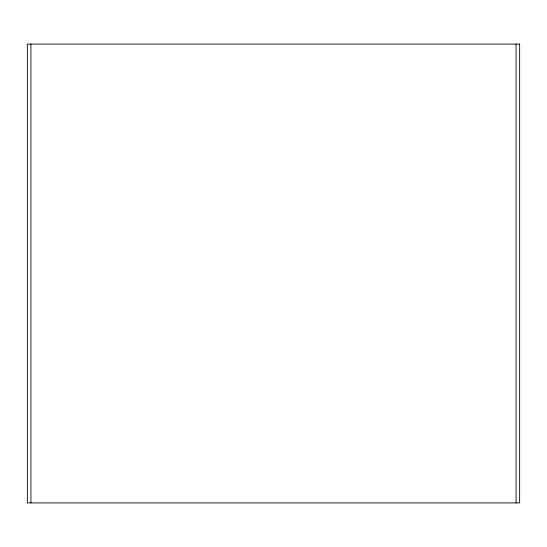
<?xml version="1.0" encoding="UTF-8"?>
<svg xmlns="http://www.w3.org/2000/svg" width="547" height="547" viewBox="0 0 547 547"><rect width="100%" height="100%" fill="white"/><g stroke="black" fill="none" stroke-linecap="round" stroke-linejoin="round"><path stroke-width="0.82" d="M516.067 44.081L516.067 502.919M30.933 44.081L30.933 502.919M519.65 44.081L27.35 44.081L27.35 502.919L519.65 502.919L519.65 44.081"/></g></svg>
